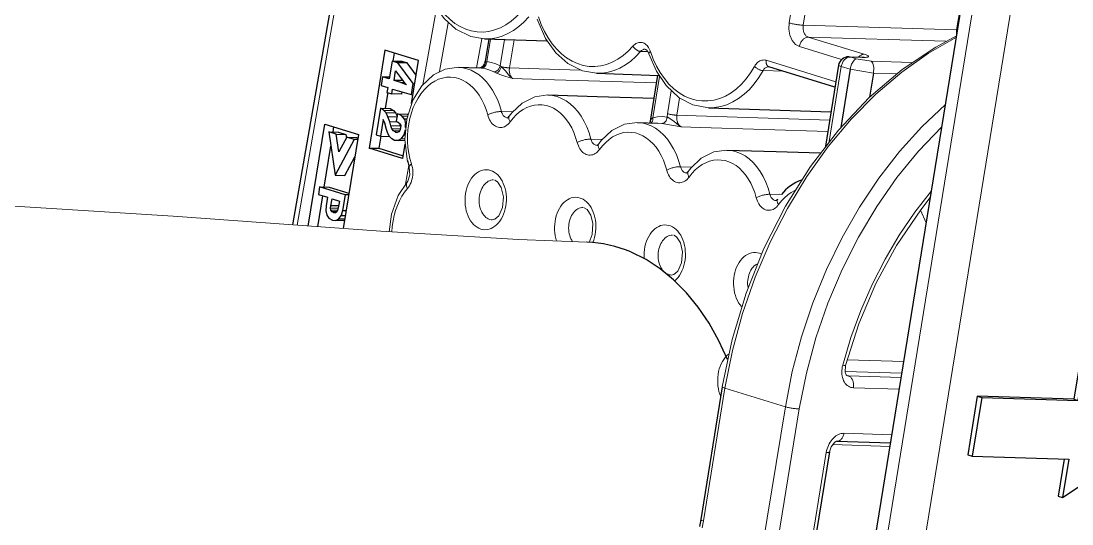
# Model space of a CAD drawing. Header units: millimetres. Extents: x 6 to 3615, y -854 to 0.
# Drawn here: x 82.34 to 88.37, y -123.17 to -120.28 of the extents above; entities that cross this region are included whole.
import ezdxf

# ---------------------------------------------------------------- set-up
doc = ezdxf.new("R2010")
doc.units = ezdxf.units.MM

msp = doc.modelspace()

# ---------------------------------------------------------------- linework, layer by layer
at = {"linetype": 'Continuous', "lineweight": 13}
for points in [[(87.0306, -118.5694), (86.7512, -120.2916)], [(87.9782, -118.6887), (87.9911, -118.6102), (87.1107, -118.5828), (86.8317, -120.3045), (87.7117, -120.3318), (87.7316, -120.2085)], [(87.3135, -119.2475), (87.2623, -119.2316), (87.3229, -118.8573), (87.9906, -119.0631), (86.9943, -125.2075)], [(87.2031, -125.2716), (88.2044, -119.0984)], [(84.1635, -120.1022), (83.9283, -121.4534)], [(85.0037, -120.383), (84.9241, -120.3691), (84.8391, -120.3264), (84.771, -120.2662), (84.7114, -120.1832), (84.6626, -120.0723)], [(84.6711, -120.0594), (84.687, -120.1022), (84.7054, -120.1419), (84.7268, -120.1792), (84.7501, -120.2135), (84.776, -120.2438), (84.8033, -120.2707), (84.8327, -120.2941), (84.8635, -120.3129), (84.8953, -120.3274), (84.9276, -120.3373), (84.9609, -120.3428), (84.9947, -120.3438), (85.0281, -120.3403), (85.0614, -120.3318), (85.0942, -120.3194), (85.126, -120.3025), (85.1563, -120.2811), (85.1857, -120.2558), (85.213, -120.2264)], [(84.7273, -120.2085), (84.6492, -120.646)], [(84.7949, -120.2906), (84.7452, -120.57)], [(85.0037, -120.383), (85.0375, -120.3821), (85.0713, -120.3766), (85.1051, -120.3666), (85.1374, -120.3527), (85.1692, -120.3343), (85.2001, -120.3125), (85.2294, -120.2866), (85.2567, -120.2568)], [(85.6455, -120.5809), (85.566, -120.567), (85.481, -120.5247), (85.4129, -120.4641), (85.3537, -120.3811), (85.3045, -120.2702)], [(85.3134, -120.2573), (85.3288, -120.3), (85.3477, -120.3398), (85.3686, -120.3771), (85.392, -120.4114), (85.4178, -120.4422), (85.4452, -120.4691), (85.4745, -120.4919), (85.5053, -120.5108), (85.5371, -120.5252), (85.5695, -120.5357), (85.6028, -120.5411), (85.6366, -120.5421), (85.6699, -120.5382), (85.7032, -120.5302), (85.736, -120.5173), (85.7678, -120.5004), (85.7982, -120.479), (85.8275, -120.4536), (85.8548, -120.4248)], [(86.8104, -120.4273), (86.7875, -120.4144), (86.7686, -120.392), (86.7557, -120.3622), (86.7497, -120.3274), (86.7512, -120.2916)], [(86.7512, -120.2916), (86.7552, -120.2926), (86.7597, -120.2936), (86.7646, -120.2951), (86.7691, -120.296), (86.7746, -120.297), (86.78, -120.298), (86.7855, -120.299), (86.791, -120.3), (86.7964, -120.301), (86.8019, -120.302), (86.8074, -120.3025), (86.8129, -120.303), (86.8178, -120.3035), (86.8228, -120.304), (86.8273, -120.3045), (86.8317, -120.3045)], [(86.8317, -120.3045), (86.8308, -120.31), (86.8308, -120.3149), (86.8308, -120.3204), (86.8308, -120.3259), (86.8317, -120.3308), (86.8327, -120.3358), (86.8337, -120.3408), (86.8352, -120.3453), (86.8372, -120.3497), (86.8397, -120.3542), (86.8422, -120.3577), (86.8447, -120.3612), (86.8477, -120.3647), (86.8506, -120.3671), (86.8541, -120.3696), (86.8576, -120.3711), (86.8611, -120.3726)], [(87.7117, -120.3318), (87.7112, -120.3368), (87.7107, -120.3423), (87.7107, -120.3473), (87.7112, -120.3522), (87.7117, -120.3577), (87.7127, -120.3622)], [(87.7172, -120.3323), (87.7147, -120.3318), (87.7117, -120.3318)], [(84.9878, -120.3821), (84.958, -120.5496)], [(85.0375, -120.384), (85.0166, -120.5138), (85.0102, -120.5148)], [(85.1016, -120.5431), (85.0937, -120.5377), (85.118, -120.3865)], [(85.1727, -120.3885), (85.1464, -120.5496), (85.2572, -120.5531), (85.5516, -120.562)], [(85.9553, -120.4556), (85.9523, -120.4477), (85.9488, -120.4402), (85.9448, -120.4333), (85.9403, -120.4273), (85.9359, -120.4213), (85.9309, -120.4164), (85.9254, -120.4119), (85.9195, -120.4084), (85.9135, -120.4059), (85.9075, -120.4039), (85.9016, -120.4029), (85.8951, -120.4029), (85.8891, -120.4034), (85.8827, -120.4049), (85.8767, -120.4074), (85.8707, -120.4104), (85.8653, -120.4144), (85.8598, -120.4193), (85.8548, -120.4248)], [(86.3674, -122.3806), (86.4241, -122.1102), (86.5041, -121.8442), (86.6065, -121.5877), (86.7303, -121.3431), (86.8735, -121.1154), (87.0341, -120.9066), (87.2101, -120.7206), (87.4005, -120.558), (87.5919, -120.4303), (87.7122, -120.3656)], [(87.7107, -120.3741), (87.5516, -120.4646), (87.397, -120.574), (87.2489, -120.7007), (87.1077, -120.8434), (86.9749, -121.0015), (86.8526, -121.173), (86.7413, -121.3565), (86.6418, -121.5499), (86.5558, -121.7517), (86.4832, -121.96), (86.4256, -122.1728), (86.3828, -122.3886)], [(86.8611, -120.3726), (86.8571, -120.3726), (86.8531, -120.3731), (86.8491, -120.3746), (86.8452, -120.3761), (86.8417, -120.3781), (86.8377, -120.3806), (86.8342, -120.383), (86.8308, -120.3865), (86.8273, -120.39), (86.8243, -120.394), (86.8213, -120.398), (86.8188, -120.4024), (86.8163, -120.4074), (86.8143, -120.4119), (86.8129, -120.4174), (86.8114, -120.4223), (86.8104, -120.4273)], [(87.1817, -120.4715), (86.8611, -120.3726), (87.6506, -120.397)], [(85.6455, -120.5809), (85.6798, -120.5799), (85.7136, -120.5745), (85.7469, -120.5645), (85.7798, -120.5506), (85.8116, -120.5327), (85.8419, -120.5103), (85.8712, -120.4845), (85.8991, -120.4551)], [(85.8548, -120.4248), (85.8563, -120.4273), (85.8583, -120.4303), (85.8603, -120.4328), (85.8628, -120.4353), (85.8648, -120.4377), (85.8678, -120.4402), (85.8702, -120.4427), (85.8732, -120.4447), (85.8757, -120.4467), (85.8787, -120.4487), (85.8817, -120.4502), (85.8847, -120.4517), (85.8876, -120.4527), (85.8906, -120.4536), (85.8936, -120.4541), (85.8961, -120.4546), (85.8991, -120.4551)], [(85.9249, -120.4422), (85.9214, -120.4422), (85.918, -120.4427), (85.9145, -120.4437), (85.911, -120.4452), (85.908, -120.4472), (85.9045, -120.4492), (85.9016, -120.4522), (85.8991, -120.4551)], [(85.8991, -120.4551), (85.9413, -120.4561)], [(85.9463, -120.4686), (85.9364, -120.4497), (85.9294, -120.4432), (85.9249, -120.4417)], [(85.9553, -120.4556), (85.9533, -120.4571), (85.9513, -120.4586), (85.9498, -120.4601), (85.9483, -120.4616), (85.9473, -120.4631), (85.9468, -120.4646), (85.9463, -120.4661), (85.9463, -120.4671), (85.9463, -120.4686)], [(86.2879, -120.7793), (86.1984, -120.7619), (86.1203, -120.7211), (86.0452, -120.651), (85.9896, -120.568), (85.9463, -120.4686)], [(85.9553, -120.4556), (85.9712, -120.4989), (85.9901, -120.5392), (86.0114, -120.5769), (86.0358, -120.6112), (86.0616, -120.6426), (86.09, -120.6694), (86.1198, -120.6923), (86.1511, -120.7112), (86.1835, -120.7251), (86.2173, -120.7345), (86.2511, -120.7395), (86.2849, -120.7395), (86.3192, -120.735), (86.353, -120.7256), (86.3858, -120.7117), (86.4176, -120.6933), (86.4484, -120.6704), (86.4778, -120.6436), (86.5051, -120.6127), (86.53, -120.5784), (86.5528, -120.5411)], [(87.0515, -120.5019), (86.8104, -120.4273)], [(87.1817, -120.4715), (87.1783, -120.4715), (87.1743, -120.472), (87.1708, -120.473), (87.1668, -120.4745), (87.1634, -120.4765), (87.1599, -120.4785), (87.1564, -120.481), (87.1529, -120.484), (87.1494, -120.4875)], [(87.1768, -120.4894), (87.1832, -120.4894), (87.1892, -120.4894), (87.1942, -120.4889), (87.1987, -120.4884), (87.2021, -120.4879), (87.2046, -120.487), (87.2061, -120.486), (87.2071, -120.485), (87.2071, -120.4835), (87.2061, -120.4825), (87.2041, -120.4805), (87.2011, -120.479), (87.1977, -120.4775), (87.1932, -120.4755), (87.1877, -120.4735), (87.1817, -120.4715)], [(85.0102, -120.5148), (85.0022, -120.5362), (84.9848, -120.5486), (84.9749, -120.5501)], [(84.9863, -120.5511), (84.9888, -120.5511), (84.9913, -120.5506), (84.9937, -120.5501), (84.9962, -120.5486), (84.9987, -120.5476), (85.0012, -120.5456), (85.0037, -120.5441), (85.0057, -120.5416), (85.0077, -120.5392), (85.0097, -120.5367), (85.0112, -120.5337), (85.0126, -120.5307), (85.0136, -120.5277), (85.0146, -120.5242), (85.0156, -120.5208), (85.0161, -120.5173), (85.0166, -120.5138)], [(85.0062, -120.5118), (85.0062, -120.5123), (85.0067, -120.5128), (85.0072, -120.5133), (85.0087, -120.5143), (85.0102, -120.5148)], [(85.0937, -120.5377), (85.0688, -120.5262), (85.043, -120.5183), (85.0166, -120.5138)], [(85.0564, -120.573), (85.0594, -120.5725), (85.0624, -120.5725), (85.0648, -120.5715), (85.0678, -120.5705), (85.0708, -120.569), (85.0738, -120.567), (85.0763, -120.565), (85.0788, -120.563), (85.0812, -120.56), (85.0837, -120.5576), (85.0862, -120.5546), (85.0882, -120.5511), (85.0897, -120.5481), (85.0912, -120.5446), (85.0927, -120.5411), (85.0937, -120.5377)], [(86.6195, -120.5058), (86.613, -120.5049), (86.607, -120.5039), (86.6011, -120.5044), (86.5946, -120.5054), (86.5886, -120.5073), (86.5827, -120.5098), (86.5772, -120.5133), (86.5717, -120.5173), (86.5663, -120.5223), (86.5618, -120.5277), (86.5568, -120.5342), (86.5528, -120.5411)], [(86.5528, -120.5411), (86.5553, -120.5431), (86.5573, -120.5456), (86.5603, -120.5476), (86.5628, -120.5501), (86.5658, -120.5521), (86.5687, -120.5541), (86.5722, -120.5561), (86.5757, -120.5576), (86.5787, -120.5595), (86.5822, -120.561), (86.5857, -120.562), (86.5891, -120.563), (86.5921, -120.564), (86.5951, -120.5645), (86.5981, -120.565), (86.6011, -120.5655)], [(86.6195, -120.5058), (86.619, -120.5098), (86.6185, -120.5133), (86.6185, -120.5168), (86.619, -120.5203), (86.6195, -120.5237), (86.6205, -120.5272), (86.6214, -120.5302), (86.6229, -120.5327), (86.6244, -120.5352), (86.6264, -120.5377), (86.6284, -120.5397), (86.6309, -120.5411), (86.6329, -120.5426), (86.6354, -120.5436)], [(87.0192, -120.6296), (86.6195, -120.5058)], [(87.0346, -120.5337), (87.0351, -120.5347), (87.0356, -120.5357), (87.0366, -120.5362), (87.0386, -120.5372), (87.0406, -120.5382), (87.043, -120.5397), (87.0465, -120.5406), (87.05, -120.5416)], [(87.1007, -120.487), (87.0962, -120.487), (87.0923, -120.4879), (87.0883, -120.4889), (87.0838, -120.4904), (87.0798, -120.4929), (87.0759, -120.4954), (87.0719, -120.4989), (87.0684, -120.5024), (87.0649, -120.5063), (87.0619, -120.5108), (87.0589, -120.5153), (87.0565, -120.5203), (87.0545, -120.5257), (87.0525, -120.5307), (87.051, -120.5362), (87.05, -120.5416)], [(87.1007, -120.487), (87.0967, -120.486), (87.0933, -120.4855)], [(87.4537, -120.5193), (87.2225, -120.5118), (87.136, -120.4979), (87.1007, -120.487), (87.1768, -120.4894)], [(87.1012, -120.5576), (87.1097, -120.5277), (87.1241, -120.5049), (87.134, -120.4984), (87.136, -120.4979)], [(87.1768, -120.4894), (87.1733, -120.4884), (87.1693, -120.4879)], [(87.2349, -120.5794), (87.2364, -120.5481), (87.231, -120.5223), (87.224, -120.5128), (87.2225, -120.5118)], [(84.8531, -120.5461), (84.7775, -120.5571), (84.7109, -120.5899), (84.6438, -120.653), (84.5925, -120.735), (84.5572, -120.8439), (84.5453, -120.9607), (84.5592, -121.0766), (84.5622, -121.089)], [(85.0907, -120.7674), (85.0788, -120.7355), (85.0653, -120.7057), (85.0499, -120.6779), (85.0325, -120.652), (85.0141, -120.6291), (84.9937, -120.6083), (84.9724, -120.5904), (84.95, -120.5754), (84.9266, -120.563), (84.9023, -120.5546), (84.8779, -120.5486), (84.8531, -120.5461)], [(84.9863, -120.5511), (84.9749, -120.5501), (84.9734, -120.5501)], [(85.0564, -120.573), (85.0335, -120.5625), (85.0102, -120.5556), (84.9863, -120.5511)], [(85.0713, -120.5799), (85.0564, -120.573)], [(85.1016, -120.5431), (85.0892, -120.5665), (85.0812, -120.575), (85.0748, -120.5789), (85.0713, -120.5799)], [(85.1016, -120.5431), (85.1046, -120.5436), (85.1076, -120.5446), (85.1111, -120.5451), (85.1146, -120.5456), (85.118, -120.5466), (85.1215, -120.5471), (85.125, -120.5476), (85.1285, -120.5481), (85.1315, -120.5486), (85.1349, -120.5486), (85.1379, -120.5491), (85.1409, -120.5496), (85.1439, -120.5496), (85.1464, -120.5496)], [(85.1638, -120.6103), (85.1429, -120.5914), (85.124, -120.5665), (85.1016, -120.5431)], [(85.1464, -120.5496), (85.1459, -120.5551), (85.1454, -120.5605), (85.1454, -120.566), (85.1459, -120.5715), (85.1469, -120.5764), (85.1479, -120.5819), (85.1494, -120.5869), (85.1509, -120.5914), (85.1528, -120.5958), (85.1553, -120.6003), (85.1578, -120.6038), (85.1608, -120.6073), (85.1638, -120.6107)], [(85.9687, -120.8355), (86.0075, -120.5988)], [(86.2879, -120.7793), (86.3232, -120.7778), (86.3585, -120.7718), (86.3938, -120.7609), (86.4281, -120.7455), (86.4609, -120.7256), (86.4927, -120.7012), (86.523, -120.6729), (86.5513, -120.6406), (86.5772, -120.6043), (86.6011, -120.5655)], [(86.6334, -120.5431), (86.6299, -120.5431), (86.6264, -120.5441), (86.6224, -120.5451), (86.619, -120.5466), (86.6155, -120.5486), (86.6125, -120.5511), (86.609, -120.5541), (86.6065, -120.5576), (86.6036, -120.561), (86.6011, -120.5655)], [(86.6011, -120.5655), (86.7179, -120.569)], [(87.3677, -120.5839), (87.2349, -120.5794), (87.1012, -120.5576), (87.05, -120.5416), (86.9799, -120.9727)], [(85.0216, -120.8201), (85.0126, -120.7892), (85.0012, -120.7599), (84.9883, -120.7326), (84.9734, -120.7072), (84.957, -120.6843), (84.9386, -120.6634), (84.9192, -120.646), (84.8988, -120.6311), (84.8769, -120.6192), (84.855, -120.6103), (84.8322, -120.6048), (84.8088, -120.6023), (84.7854, -120.6033), (84.7626, -120.6078), (84.7397, -120.6152), (84.7173, -120.6262), (84.696, -120.6396), (84.6756, -120.6565), (84.6567, -120.6759), (84.6388, -120.6982), (84.6224, -120.7226), (84.6075, -120.7495), (84.5945, -120.7778), (84.5836, -120.8081), (84.5751, -120.8394), (84.5682, -120.8718), (84.5637, -120.9051), (84.5617, -120.9389), (84.5617, -120.9727), (84.5642, -121.006), (84.5687, -121.0388), (84.5751, -121.0706), (84.5841, -121.1014)], [(85.1638, -120.6103), (85.2746, -120.6137), (85.9901, -120.6361)], [(85.3666, -120.7047), (85.292, -120.7152), (85.22, -120.7514), (85.1598, -120.8081), (85.1449, -120.8275)], [(85.6137, -120.9583), (85.6033, -120.923), (85.5903, -120.8887), (85.5749, -120.8568), (85.5575, -120.8275), (85.5386, -120.8007), (85.5173, -120.7768), (85.4949, -120.7559), (85.471, -120.7385), (85.4457, -120.7246), (85.4198, -120.7142), (85.3935, -120.7077), (85.3666, -120.7047)], [(86.0746, -120.6823), (86.0532, -120.8126)], [(85.1648, -120.8022), (85.1001, -120.8002), (85.0907, -120.7674)], [(85.5352, -120.9781), (85.5262, -120.9488), (85.5158, -120.921), (85.5033, -120.8946), (85.4894, -120.8698), (85.474, -120.8474), (85.4571, -120.827), (85.4387, -120.8091), (85.4193, -120.7942), (85.3989, -120.7818), (85.3776, -120.7718), (85.3562, -120.7654), (85.3338, -120.7614), (85.3119, -120.7609), (85.2896, -120.7634), (85.2677, -120.7688), (85.2458, -120.7768), (85.2249, -120.7882), (85.2045, -120.8022), (85.1852, -120.8186), (85.1668, -120.8379), (85.1499, -120.8593)], [(86.1228, -120.7226), (86.1069, -120.8215), (86.2178, -120.825), (86.9839, -120.8489)], [(87.6481, -120.7599), (87.5129, -120.8877), (87.3851, -121.0294), (87.2658, -121.1835), (87.1549, -121.349), (87.0545, -121.524), (86.965, -121.708), (86.8874, -121.8984), (86.8218, -122.0943), (86.7691, -122.2936), (86.7293, -122.4955)], [(85.1001, -120.8002), (85.0962, -120.8002), (85.0922, -120.8002), (85.0877, -120.8007), (85.0827, -120.8012), (85.0778, -120.8017), (85.0728, -120.8027), (85.0678, -120.8036), (85.0629, -120.8046), (85.0574, -120.8061), (85.0524, -120.8076), (85.0474, -120.8091), (85.0425, -120.8106), (85.038, -120.8121), (85.0335, -120.8141), (85.029, -120.8161), (85.0251, -120.8181), (85.0216, -120.8201)], [(85.0216, -120.8201), (85.0246, -120.8295), (85.0281, -120.8389), (85.032, -120.8479), (85.037, -120.8558), (85.042, -120.8633), (85.0479, -120.8703), (85.0539, -120.8762), (85.0604, -120.8812), (85.0668, -120.8852), (85.0743, -120.8887), (85.0812, -120.8906), (85.0887, -120.8921), (85.0962, -120.8921), (85.1036, -120.8916), (85.1106, -120.8897), (85.118, -120.8872), (85.125, -120.8832), (85.132, -120.8787), (85.1384, -120.8732), (85.1444, -120.8668), (85.1499, -120.8593)], [(85.1001, -120.8002), (85.1016, -120.8051), (85.1036, -120.8101), (85.1061, -120.8146), (85.1081, -120.8186), (85.1111, -120.8225), (85.1141, -120.826), (85.1175, -120.829), (85.1205, -120.8315), (85.1245, -120.8335), (85.128, -120.835), (85.132, -120.836), (85.1354, -120.8365)], [(85.1449, -120.8275), (85.1434, -120.8295), (85.1424, -120.832), (85.1419, -120.835), (85.1419, -120.8379), (85.1424, -120.8414), (85.1429, -120.8449), (85.1444, -120.8484), (85.1459, -120.8519), (85.1479, -120.8558), (85.1499, -120.8593)], [(85.9607, -120.8658), (85.9622, -120.8638), (85.9637, -120.8613), (85.9652, -120.8583), (85.9667, -120.8558), (85.9677, -120.8529), (85.9682, -120.8494), (85.9687, -120.8459), (85.9692, -120.8429), (85.9692, -120.8394), (85.9687, -120.8355)], [(86.0517, -120.832), (86.0239, -120.8295), (85.9965, -120.8305), (85.9687, -120.8355)], [(86.0204, -120.8688), (86.0234, -120.8688), (86.0259, -120.8683), (86.0288, -120.8678), (86.0313, -120.8663), (86.0338, -120.8648), (86.0363, -120.8628), (86.0388, -120.8608), (86.0413, -120.8583), (86.0433, -120.8558), (86.0452, -120.8529), (86.0467, -120.8494), (86.0482, -120.8464), (86.0497, -120.8429), (86.0502, -120.8389), (86.0512, -120.8355), (86.0517, -120.8315)], [(86.0532, -120.8126), (86.0527, -120.8191), (86.0517, -120.8255), (86.0517, -120.8315)], [(86.1322, -120.8882), (86.1173, -120.8807), (86.0895, -120.8563), (86.0517, -120.8315)], [(86.0532, -120.8126), (86.0562, -120.8136), (86.0592, -120.8141), (86.0621, -120.8151), (86.0651, -120.8156), (86.0686, -120.8166), (86.0721, -120.8171), (86.0761, -120.8181), (86.0795, -120.8186), (86.0835, -120.8191), (86.087, -120.8196), (86.0905, -120.8201), (86.094, -120.8205), (86.0974, -120.821), (86.1009, -120.821), (86.1039, -120.8215), (86.1069, -120.8215)], [(86.1069, -120.8215), (86.1059, -120.827), (86.1059, -120.8325), (86.1059, -120.8384), (86.1064, -120.8439), (86.1069, -120.8494), (86.1084, -120.8544), (86.1099, -120.8598), (86.1114, -120.8643), (86.1138, -120.8693), (86.1163, -120.8732), (86.1188, -120.8772), (86.1218, -120.8807), (86.1253, -120.8837), (86.1288, -120.8862), (86.1322, -120.8882)], [(85.8802, -120.8633), (85.8056, -120.8737), (85.7335, -120.9095), (85.6734, -120.9662), (85.6585, -120.9856)], [(86.1273, -121.1169), (86.1168, -121.0811), (86.1039, -121.0473), (86.0885, -121.0154), (86.0711, -120.9856), (86.0522, -120.9588), (86.0308, -120.9349), (86.0085, -120.914), (85.9846, -120.8966), (85.9592, -120.8827), (85.9334, -120.8728), (85.907, -120.8658), (85.8802, -120.8633)], [(86.9729, -120.914), (86.2431, -120.8916), (86.1322, -120.8882), (86.0204, -120.8688), (85.9975, -120.8668)], [(87.6272, -120.8882), (87.494, -121.0274), (87.3692, -121.18), (87.2533, -121.3455), (87.1484, -121.5215), (87.0545, -121.707), (86.9734, -121.9004), (86.9048, -122.0997), (86.8501, -122.3031), (86.8094, -122.5084)], [(85.6137, -120.9583), (85.6097, -120.9583), (85.6058, -120.9588), (85.6013, -120.9588), (85.5963, -120.9593), (85.5913, -120.9603), (85.5864, -120.9607), (85.5814, -120.9617), (85.5759, -120.9632), (85.571, -120.9642), (85.566, -120.9657), (85.561, -120.9672), (85.556, -120.9692), (85.5516, -120.9707), (85.5471, -120.9727), (85.5426, -120.9747), (85.5386, -120.9762), (85.5352, -120.9781)], [(85.6137, -120.9583), (85.6152, -120.9637), (85.6172, -120.9682), (85.6192, -120.9732), (85.6217, -120.9772), (85.6246, -120.9811), (85.6276, -120.9846), (85.6306, -120.9876), (85.6341, -120.9901), (85.6381, -120.9921), (85.6415, -120.9936), (85.6455, -120.9941), (85.649, -120.9946)], [(85.6783, -120.9603), (85.6137, -120.9583)], [(86.0487, -121.1367), (86.0398, -121.1074), (86.0293, -121.0791), (86.0169, -121.0527), (86.003, -121.0284), (85.9876, -121.0055), (85.9707, -120.9856), (85.9523, -120.9677), (85.9329, -120.9523), (85.9125, -120.9399), (85.8911, -120.9304), (85.8697, -120.9235), (85.8474, -120.92), (85.8255, -120.9195), (85.8031, -120.9215), (85.7812, -120.9269), (85.7594, -120.9354), (85.7385, -120.9463), (85.7181, -120.9607), (85.6987, -120.9772), (85.6803, -120.9965), (85.6634, -121.0179)], [(85.5352, -120.9781), (85.5381, -120.9881), (85.5416, -120.9975), (85.5456, -121.0065), (85.5506, -121.0144), (85.5555, -121.0219), (85.561, -121.0289), (85.5675, -121.0348), (85.5739, -121.0398), (85.5804, -121.0438), (85.5874, -121.0473), (85.5948, -121.0492), (85.6023, -121.0507), (85.6097, -121.0507), (85.6172, -121.0497), (85.6241, -121.0482), (85.6316, -121.0453), (85.6386, -121.0418), (85.6455, -121.0368), (85.652, -121.0313), (85.658, -121.0249), (85.6634, -121.0179)], [(85.6585, -120.9856), (85.657, -120.9881), (85.656, -120.9906), (85.6555, -120.9936), (85.6555, -120.9965), (85.656, -120.9995), (85.6565, -121.003), (85.6575, -121.007), (85.6594, -121.0105), (85.6614, -121.0139), (85.6634, -121.0179)], [(86.3933, -121.0214), (86.3192, -121.0318), (86.2471, -121.0681), (86.1869, -121.1248), (86.172, -121.1442)], [(86.6408, -121.2754), (86.6304, -121.2397), (86.6175, -121.2058), (86.6021, -121.1735), (86.5847, -121.1442), (86.5653, -121.1174), (86.5444, -121.0935), (86.522, -121.0726), (86.4982, -121.0552), (86.4728, -121.0413), (86.4469, -121.0308), (86.4206, -121.0244), (86.3933, -121.0214)], [(86.5623, -121.2953), (86.5533, -121.266), (86.5429, -121.2377), (86.5305, -121.2113), (86.5165, -121.1865), (86.5011, -121.1641), (86.4837, -121.1437), (86.4658, -121.1263), (86.4464, -121.1109), (86.4261, -121.0985), (86.4047, -121.089), (86.3833, -121.0821), (86.3609, -121.0786), (86.3391, -121.0776), (86.3167, -121.0801), (86.2948, -121.0855), (86.2729, -121.094), (86.2521, -121.1049), (86.2317, -121.1188), (86.2123, -121.1357), (86.1939, -121.1546), (86.177, -121.1765)], [(84.5682, -121.1104), (84.5493, -121.2183)], [(84.5712, -121.1208), (84.5756, -121.1636), (84.5637, -121.2004), (84.5597, -121.2058)], [(84.5617, -121.2421), (84.5672, -121.2347), (84.5727, -121.2262), (84.5771, -121.2173), (84.5816, -121.2078), (84.5851, -121.1979), (84.5876, -121.1875), (84.5896, -121.177), (84.5911, -121.1661), (84.592, -121.1551), (84.5915, -121.1442), (84.5911, -121.1328), (84.5896, -121.1223), (84.5871, -121.1119), (84.5841, -121.1014)], [(84.5841, -121.1014), (84.5811, -121.1039), (84.5786, -121.1064), (84.5761, -121.1084), (84.5741, -121.1109), (84.5727, -121.1129), (84.5717, -121.1154), (84.5712, -121.1174), (84.5712, -121.1193), (84.5712, -121.1208)], [(84.9828, -121.4753), (84.9942, -121.4778), (85.0057, -121.4788), (85.0176, -121.4783), (85.029, -121.4758), (85.0405, -121.4718), (85.0514, -121.4664), (85.0624, -121.4594), (85.0723, -121.4509), (85.0822, -121.441), (85.0912, -121.4301), (85.0991, -121.4176), (85.1061, -121.4042), (85.1126, -121.3898), (85.118, -121.3744), (85.1225, -121.3585), (85.1255, -121.3421), (85.1275, -121.3257), (85.1285, -121.3088), (85.1285, -121.2919), (85.1275, -121.275), (85.125, -121.2585), (85.1215, -121.2426), (85.1165, -121.2272), (85.1111, -121.2128), (85.1046, -121.1989), (85.0972, -121.1865), (85.0887, -121.175), (85.0798, -121.1646), (85.0698, -121.1556), (85.0594, -121.1482), (85.0484, -121.1427), (85.0375, -121.1382), (85.0261, -121.1357), (85.0141, -121.1343), (85.0027, -121.1353), (84.9913, -121.1372), (84.9798, -121.1412), (84.9684, -121.1467), (84.958, -121.1536), (84.9475, -121.1621), (84.9381, -121.172), (84.9291, -121.1835), (84.9212, -121.1959), (84.9137, -121.2093), (84.9072, -121.2237), (84.9023, -121.2387), (84.8978, -121.2546), (84.8943, -121.271), (84.8923, -121.2879), (84.8913, -121.3048), (84.8913, -121.3217), (84.8928, -121.3381), (84.8953, -121.3545), (84.8988, -121.3704), (84.9033, -121.3858), (84.9092, -121.4007), (84.9157, -121.4142), (84.9232, -121.4271), (84.9316, -121.4385), (84.9406, -121.4485), (84.9505, -121.4574), (84.9609, -121.4649), (84.9714, -121.4708), (84.9828, -121.4753)], [(86.1273, -121.1169), (86.1233, -121.1169), (86.1193, -121.1169), (86.1143, -121.1174), (86.1099, -121.1179), (86.1049, -121.1183), (86.0999, -121.1193), (86.095, -121.1203), (86.0895, -121.1213), (86.0845, -121.1228), (86.0795, -121.1243), (86.0746, -121.1258), (86.0696, -121.1273), (86.0651, -121.1293), (86.0607, -121.1313), (86.0562, -121.1328), (86.0522, -121.1348), (86.0487, -121.1367)], [(86.0487, -121.1367), (86.0517, -121.1467), (86.0552, -121.1561), (86.0592, -121.1646), (86.0641, -121.173), (86.0691, -121.1805), (86.0746, -121.187), (86.081, -121.1929), (86.0875, -121.1984), (86.094, -121.2024), (86.1009, -121.2054), (86.1084, -121.2078), (86.1158, -121.2088), (86.1233, -121.2093), (86.1308, -121.2083), (86.1377, -121.2068), (86.1452, -121.2039), (86.1521, -121.2004), (86.1591, -121.1954), (86.1656, -121.1899), (86.1715, -121.1835), (86.177, -121.1765)], [(86.1273, -121.1169), (86.1288, -121.1218), (86.1308, -121.1268), (86.1327, -121.1313), (86.1352, -121.1357), (86.1382, -121.1392), (86.1412, -121.1427), (86.1442, -121.1457), (86.1477, -121.1482), (86.1516, -121.1502), (86.1551, -121.1517), (86.1591, -121.1527), (86.1626, -121.1531)], [(86.1919, -121.1188), (86.1273, -121.1169)], [(86.172, -121.1442), (86.1705, -121.1467), (86.1695, -121.1492), (86.169, -121.1517), (86.169, -121.1551), (86.1695, -121.1581), (86.17, -121.1616), (86.171, -121.1651), (86.173, -121.1691), (86.1745, -121.1725), (86.177, -121.1765)], [(85.0554, -121.1934), (85.0474, -121.1934), (85.0395, -121.1949), (85.032, -121.1974), (85.0246, -121.2009), (85.0176, -121.2054), (85.0107, -121.2113), (85.0042, -121.2178), (84.9982, -121.2252), (84.9928, -121.2332), (84.9878, -121.2421), (84.9838, -121.2516), (84.9798, -121.2615), (84.9768, -121.2725), (84.9749, -121.2829), (84.9734, -121.2943), (84.9724, -121.3053), (84.9724, -121.3167), (84.9734, -121.3281), (84.9749, -121.3391), (84.9773, -121.3495), (84.9803, -121.36), (84.9838, -121.3694), (84.9883, -121.3789), (84.9933, -121.3873), (84.9987, -121.3953), (85.0047, -121.4017), (85.0112, -121.4082), (85.0181, -121.4132), (85.0251, -121.4171), (85.0325, -121.4201), (85.0405, -121.4221), (85.0479, -121.4226)], [(85.0619, -121.1944), (85.0778, -121.2039), (85.0996, -121.2362), (85.1126, -121.2894), (85.1071, -121.3515), (85.0847, -121.3992), (85.0624, -121.4191), (85.0479, -121.4226)], [(84.5597, -121.2058), (84.508, -121.2834), (84.4692, -121.3903), (84.4553, -121.4907)], [(84.5617, -121.2421), (84.5448, -121.2635), (84.5294, -121.2869), (84.5155, -121.3122), (84.5036, -121.3396), (84.4931, -121.3679), (84.4847, -121.3978), (84.4782, -121.4286), (84.4737, -121.4599), (84.4707, -121.4917)], [(84.5597, -121.2058), (84.5577, -121.2083), (84.5562, -121.2113), (84.5553, -121.2143), (84.5548, -121.2178), (84.5548, -121.2213), (84.5553, -121.2252), (84.5562, -121.2292), (84.5577, -121.2337), (84.5592, -121.2377), (84.5617, -121.2421)], [(86.7835, -121.2536), (86.7631, -121.265), (86.7433, -121.2789), (86.7249, -121.2953), (86.707, -121.3137), (86.6906, -121.3346)], [(87.5675, -121.2556), (87.4716, -121.3784), (87.3826, -121.5096), (87.3011, -121.6478), (87.227, -121.793), (87.1619, -121.9436), (87.1052, -122.0982), (87.0585, -122.2563)], [(76.3178, -122.144), (76.6723, -121.9814), (77.0312, -121.8407), (77.3867, -121.7224), (77.8013, -121.6076), (78.2408, -121.5106), (78.6744, -121.4355), (79.1049, -121.3794), (79.6985, -121.3272), (80.2538, -121.3013), (80.8002, -121.2943), (81.4038, -121.3033), (82.2131, -121.3371), (83.2169, -121.4012), (84.4091, -121.4877), (85.1981, -121.535), (85.5913, -121.5509)], [(85.6241, -121.5529), (85.6296, -121.5384), (85.6346, -121.523), (85.6381, -121.5071), (85.6406, -121.4907), (85.642, -121.4743), (85.6425, -121.4574), (85.6415, -121.441), (85.6396, -121.4246), (85.6366, -121.4087), (85.6326, -121.3933), (85.6276, -121.3784), (85.6217, -121.3644), (85.6147, -121.3515), (85.6067, -121.3396), (85.5983, -121.3286), (85.5888, -121.3192), (85.5789, -121.3112), (85.5685, -121.3043), (85.558, -121.2993), (85.5466, -121.2953), (85.5352, -121.2933), (85.5237, -121.2929), (85.5123, -121.2938), (85.5009, -121.2968), (85.4899, -121.3013), (85.479, -121.3073), (85.4685, -121.3142), (85.4586, -121.3232), (85.4496, -121.3331), (85.4407, -121.3446), (85.4327, -121.357), (85.4258, -121.3704), (85.4198, -121.3848), (85.4148, -121.3997), (85.4109, -121.4156), (85.4079, -121.4316), (85.4059, -121.448), (85.4049, -121.4649), (85.4049, -121.4813), (85.4064, -121.4977), (85.4089, -121.5141), (85.4124, -121.5295), (85.4168, -121.5449)], [(86.6408, -121.2754), (86.6369, -121.2754), (86.6329, -121.2754), (86.6279, -121.2759), (86.6234, -121.2764), (86.6185, -121.2769), (86.6135, -121.2779), (86.6085, -121.2789), (86.6031, -121.2799), (86.5981, -121.2814), (86.5931, -121.2829), (86.5881, -121.2844), (86.5832, -121.2859), (86.5782, -121.2879), (86.5737, -121.2894), (86.5697, -121.2914), (86.5658, -121.2933), (86.5623, -121.2953)], [(86.5623, -121.2953), (86.5653, -121.3048), (86.5687, -121.3142), (86.5727, -121.3232), (86.5772, -121.3311), (86.5827, -121.3391), (86.5881, -121.3455), (86.5946, -121.3515), (86.6011, -121.3565), (86.6075, -121.361), (86.6145, -121.3639), (86.6219, -121.3659), (86.6294, -121.3674), (86.6369, -121.3674), (86.6438, -121.3669), (86.6513, -121.3649), (86.6587, -121.3625), (86.6657, -121.3585), (86.6722, -121.354), (86.6786, -121.3485), (86.6851, -121.3421), (86.6906, -121.3346)], [(86.6408, -121.2754), (86.6423, -121.2804), (86.6443, -121.2854), (86.6463, -121.2899), (86.6488, -121.2938), (86.6518, -121.2978), (86.6548, -121.3013), (86.6577, -121.3043), (86.6612, -121.3068), (86.6647, -121.3088), (86.6687, -121.3103), (86.6727, -121.3112), (86.6761, -121.3117)], [(86.7055, -121.2774), (86.6408, -121.2754)], [(86.6856, -121.3028), (86.6841, -121.3048), (86.6831, -121.3073), (86.6826, -121.3103), (86.6826, -121.3132), (86.6831, -121.3167), (86.6836, -121.3202), (86.6846, -121.3237), (86.6861, -121.3272), (86.6881, -121.3311), (86.6906, -121.3346)], [(87.0754, -122.2593), (87.1514, -122.0187), (87.2489, -121.787), (87.3667, -121.5693), (87.5069, -121.3639), (87.5611, -121.2948)], [(87.5606, -121.2983), (87.5601, -121.2968)], [(85.569, -121.3515), (85.561, -121.352), (85.5536, -121.3535), (85.5461, -121.3555), (85.5391, -121.359), (85.5322, -121.3634), (85.5252, -121.3684), (85.5192, -121.3749), (85.5133, -121.3818), (85.5078, -121.3898), (85.5028, -121.3982), (85.4984, -121.4072), (85.4949, -121.4166), (85.4914, -121.4271), (85.4889, -121.4375), (85.4874, -121.448), (85.4864, -121.4589), (85.4859, -121.4698), (85.4864, -121.4808), (85.4874, -121.4917), (85.4894, -121.5022), (85.4919, -121.5121), (85.4949, -121.522), (85.4989, -121.5315), (85.5033, -121.5399), (85.5083, -121.5484)], [(85.5754, -121.3525), (85.5918, -121.3629), (85.6137, -121.3963), (85.6256, -121.443), (85.6212, -121.5071), (85.6028, -121.5514)], [(87.5377, -121.44), (87.5049, -121.3664)], [(86.0945, -121.7726), (86.1039, -121.7632), (86.1134, -121.7527), (86.1218, -121.7413), (86.1298, -121.7284), (86.1362, -121.7144), (86.1422, -121.6995), (86.1472, -121.6841), (86.1511, -121.6682), (86.1536, -121.6518), (86.1556, -121.6349), (86.1556, -121.618), (86.1551, -121.6016), (86.1536, -121.5847), (86.1506, -121.5688), (86.1467, -121.5529), (86.1417, -121.5379), (86.1357, -121.524), (86.1288, -121.5106), (86.1208, -121.4982), (86.1119, -121.4872), (86.1029, -121.4778), (86.093, -121.4693), (86.082, -121.4629), (86.0711, -121.4574), (86.0602, -121.4539), (86.0487, -121.4519), (86.0368, -121.4514), (86.0254, -121.4524), (86.0139, -121.4554), (86.0025, -121.4599), (85.9915, -121.4659), (85.9811, -121.4738), (85.9712, -121.4828), (85.9617, -121.4927), (85.9533, -121.5046), (85.9453, -121.5171), (85.9384, -121.531), (85.9324, -121.5454), (85.9274, -121.5608), (85.9234, -121.5767), (85.921, -121.5931), (85.919, -121.61), (85.9185, -121.6269), (85.919, -121.6438)], [(86.082, -121.5101), (86.0746, -121.5106), (86.0666, -121.5116), (86.0592, -121.5141), (86.0517, -121.5176), (86.0447, -121.5225), (86.0378, -121.528), (86.0313, -121.5345), (86.0254, -121.5419), (86.0199, -121.5499), (86.0149, -121.5588), (86.0109, -121.5683), (86.007, -121.5782), (86.004, -121.5887), (86.002, -121.5996), (86.0005, -121.6105), (85.9995, -121.622), (85.9995, -121.6329), (86.0005, -121.6443), (86.002, -121.6553), (86.004, -121.6657), (86.007, -121.6762), (86.0109, -121.6861), (86.0149, -121.6951), (86.0199, -121.7035), (86.0254, -121.7115), (86.0313, -121.7184)], [(86.089, -121.5111), (86.1049, -121.5205), (86.1268, -121.5534), (86.1397, -121.6066), (86.1337, -121.6682), (86.1119, -121.7164), (86.0895, -121.7358), (86.0751, -121.7398)], [(86.5926, -121.6195), (86.5812, -121.6145), (86.5702, -121.6115), (86.5583, -121.61), (86.5469, -121.61), (86.5349, -121.612), (86.5235, -121.615), (86.5126, -121.6205), (86.5016, -121.6269), (86.4912, -121.6349), (86.4817, -121.6443), (86.4723, -121.6553), (86.4638, -121.6672), (86.4564, -121.6801), (86.4499, -121.6946), (86.444, -121.7095), (86.4395, -121.7249), (86.436, -121.7413), (86.4335, -121.7577), (86.432, -121.7746), (86.432, -121.7915), (86.433, -121.8084), (86.435, -121.8248), (86.438, -121.8412), (86.4425, -121.8566), (86.4479, -121.8715), (86.4539, -121.8855), (86.4614, -121.8984), (86.4693, -121.9103), (86.4783, -121.9208)], [(86.5692, -121.6742), (86.5623, -121.6781), (86.5553, -121.6831), (86.5489, -121.6886), (86.5429, -121.6951), (86.5374, -121.7025), (86.532, -121.7105), (86.5275, -121.7194), (86.5235, -121.7289), (86.52, -121.7383), (86.5175, -121.7487), (86.5151, -121.7592), (86.5141, -121.7696), (86.5131, -121.7806), (86.5131, -121.7915), (86.5141, -121.8019), (86.5151, -121.8129)], [(86.0477, -121.7313), (86.0542, -121.7348), (86.0612, -121.7373), (86.0681, -121.7388), (86.0751, -121.7393)], [(86.4037, -122.1932), (86.3942, -122.2022), (86.3848, -122.2121), (86.3763, -122.2235), (86.3684, -122.236), (86.3619, -122.2494), (86.356, -122.2638), (86.3505, -122.2787), (86.3465, -122.2941), (86.3435, -122.31), (86.3415, -122.3264), (86.3411, -122.3433), (86.3411, -122.3598), (86.3425, -122.3762), (86.345, -122.3921), (86.3485, -122.408), (86.353, -122.4229), (86.3585, -122.4373)], [(87.4085, -122.2365), (87.0843, -122.226)], [(87.0585, -122.2563), (87.056, -122.2673), (87.0545, -122.2777), (87.0535, -122.2882), (87.0535, -122.2986), (87.054, -122.309), (87.0555, -122.319), (87.0575, -122.3284), (87.0604, -122.3374), (87.0639, -122.3463), (87.0679, -122.3538), (87.0729, -122.3612), (87.0783, -122.3672), (87.0843, -122.3732), (87.0908, -122.3777), (87.0977, -122.3811), (87.1047, -122.3841), (87.1126, -122.3856), (87.1201, -122.3866)], [(87.0585, -122.2563), (87.0619, -122.2573), (87.0649, -122.2578), (87.0674, -122.2583), (87.0699, -122.2588), (87.0719, -122.2593), (87.0734, -122.2593), (87.0744, -122.2593), (87.0754, -122.2593)], [(87.0754, -122.2593), (87.0734, -122.2971), (87.0783, -122.312), (87.0828, -122.317)], [(87.398, -122.3031), (87.0729, -122.2931)], [(87.0808, -122.3155), (87.0908, -122.3185), (87.3935, -122.3279)], [(87.0828, -122.317), (87.0868, -122.318), (87.0908, -122.3185)], [(87.1201, -122.3866), (87.1211, -122.3811), (87.1211, -122.3762), (87.1211, -122.3707), (87.1211, -122.3652), (87.1201, -122.3603), (87.1191, -122.3553), (87.1181, -122.3503), (87.1161, -122.3458), (87.1141, -122.3414), (87.1121, -122.3369), (87.1097, -122.3334), (87.1072, -122.3299), (87.1042, -122.3264), (87.1012, -122.324), (87.0977, -122.3215), (87.0942, -122.32), (87.0908, -122.3185)], [(86.5991, -123.2984), (86.7293, -122.4955), (86.3828, -122.3886), (86.259, -123.1507), (86.2526, -123.1915)], [(86.3674, -122.3806), (86.3679, -122.3811), (86.3684, -122.3821), (86.3694, -122.3831), (86.3739, -122.3851), (86.3828, -122.3886)], [(87.3831, -122.3946), (87.1201, -122.3866)], [(86.8094, -122.5084), (86.6791, -123.3113), (86.8576, -123.4127), (86.964, -122.758)], [(86.7293, -122.4955), (86.7333, -122.4965), (86.7378, -122.498), (86.7423, -122.499), (86.7472, -122.5), (86.7522, -122.5009), (86.7577, -122.5024), (86.7631, -122.5034), (86.7686, -122.5044), (86.7746, -122.5049), (86.78, -122.5059), (86.7855, -122.5064), (86.7905, -122.5074), (86.796, -122.5079), (86.8004, -122.5079), (86.8054, -122.5084), (86.8094, -122.5084)], [(87.0654, -122.6481), (87.0575, -122.6486), (87.05, -122.6496), (87.042, -122.6516), (87.0341, -122.6551), (87.0266, -122.659), (87.0192, -122.6635), (87.0117, -122.6695), (87.0048, -122.6759), (86.9983, -122.6829), (86.9918, -122.6909), (86.9864, -122.6993), (86.9809, -122.7083), (86.9764, -122.7177), (86.9724, -122.7272), (86.969, -122.7371), (86.966, -122.7475), (86.964, -122.758)], [(87.0251, -122.6938), (87.0286, -122.6933), (87.0326, -122.6929), (87.0361, -122.6919), (87.0396, -122.6904), (87.043, -122.6884), (87.046, -122.6859), (87.0495, -122.6829), (87.052, -122.6794), (87.055, -122.6759), (87.0575, -122.672), (87.0594, -122.6675), (87.0614, -122.663), (87.0629, -122.658), (87.0644, -122.6531), (87.0654, -122.6481)], [(87.0654, -122.6481), (87.3403, -122.6566)], [(87.0251, -122.6938), (87.0227, -122.6938), (87.0132, -122.6988), (86.9918, -122.7257), (86.9824, -122.755)], [(86.964, -122.758), (86.9675, -122.758), (86.971, -122.758), (86.9739, -122.758), (86.9759, -122.7575), (86.9784, -122.7575), (86.9799, -122.757), (86.9809, -122.7565), (86.9819, -122.756), (86.9824, -122.755)], [(86.9998, -122.7127), (87.3299, -122.7232)], [(86.259, -123.1507), (86.2511, -123.1487), (86.2476, -123.1492), (86.2441, -123.1507), (86.2421, -123.1542)]]:
    msp.add_lwpolyline(points, dxfattribs=at)
at = {"linetype": 'Continuous', "lineweight": 30}
for points in [[(86.9302, -125.1876), (87.8932, -119.2495)], [(84.1401, -120.0798), (83.901, -121.4514)], [(85.0271, -120.384), (85.0062, -120.5118), (85.0032, -120.5237)], [(85.0037, -120.383), (85.3612, -120.394)], [(84.5846, -120.7539), (84.6244, -120.5078), (84.432, -120.4482), (84.341, -121.01), (84.3962, -121.0115)], [(84.4852, -120.4646), (84.4777, -120.5103)], [(84.4727, -120.5103), (84.4558, -120.6122), (84.4175, -120.6008), (84.4578, -120.6018)], [(84.5036, -120.5198), (84.4727, -120.5103), (84.5279, -120.5118), (84.5592, -120.5213)], [(84.6109, -120.5914), (84.5592, -120.5213), (84.5036, -120.5198), (84.5925, -120.6401), (84.603, -120.6406)], [(87.0346, -120.5337), (86.9595, -120.9985)], [(87.0933, -120.4855), (87.1693, -120.4879), (87.1808, -120.4879)], [(84.4175, -120.6008), (84.4096, -120.65), (84.4479, -120.662), (84.4434, -120.6903), (84.4717, -120.6987)], [(84.5349, -120.6227), (84.4842, -120.6212), (84.4931, -120.5665), (84.5388, -120.6281), (84.5553, -120.6475), (84.5229, -120.6331), (84.5438, -120.6336)], [(84.8531, -120.5461), (84.9734, -120.5501)], [(85.6455, -120.5809), (86.003, -120.5924)], [(85.9548, -120.8554), (85.9975, -120.5919)], [(87.0142, -120.6605), (86.6354, -120.5436), (86.6334, -120.5431)], [(87.1012, -120.5576), (87.047, -120.8916)], [(87.2349, -120.5794), (87.2121, -120.7186)], [(84.5229, -120.6331), (84.4842, -120.6212)], [(84.5925, -120.6401), (84.5821, -120.7032), (84.5925, -120.7037)], [(84.4484, -120.6918), (84.4335, -120.7818)], [(84.5294, -120.6873), (84.5269, -120.7007), (84.4717, -120.6987), (84.4762, -120.6709), (84.5821, -120.7032)], [(85.3666, -120.7047), (85.6505, -120.7137), (85.9761, -120.7236)], [(84.4056, -120.7813), (84.3813, -120.9334), (84.4071, -120.9414)], [(84.4245, -120.7917), (84.4056, -120.7813), (84.4613, -120.7828), (84.4802, -120.7937)], [(86.2879, -120.7793), (86.9913, -120.8012)], [(84.4941, -120.8106), (84.4389, -120.8086), (84.4245, -120.7917), (84.4802, -120.7937), (84.4941, -120.8106), (84.5016, -120.826)], [(84.5006, -120.8325), (84.4494, -120.831), (84.4389, -120.8086)], [(84.5085, -120.8613), (84.4593, -120.8598), (84.4494, -120.831)], [(84.5036, -120.8126), (84.4966, -120.8563), (84.4976, -120.8568), (84.5105, -120.8623), (84.5185, -120.8703), (84.5224, -120.8812), (84.5219, -120.8951), (84.518, -120.9085), (84.5115, -120.917), (84.5026, -120.9205), (84.4916, -120.9195), (84.5045, -120.92)], [(84.5055, -120.8131), (84.5036, -120.8126), (84.5592, -120.8146), (84.5612, -120.8151), (84.5637, -120.8161)], [(84.5289, -120.825), (84.5055, -120.8131), (84.5612, -120.8151)], [(84.5567, -120.8449), (84.5438, -120.8444), (84.5289, -120.825), (84.5612, -120.826)], [(83.992, -121.4579), (84.0869, -120.8723), (84.2793, -120.9319), (84.1918, -121.4723)], [(84.1352, -120.917), (84.1396, -120.8887)], [(84.5075, -120.9667), (84.4862, -120.9657), (84.4707, -120.9573), (84.4588, -120.9443), (84.4489, -120.9259), (84.4409, -120.9026), (84.4315, -120.8678), (84.4225, -120.8464), (84.4071, -120.9414), (84.4583, -120.9429)], [(84.5214, -120.8842), (84.4663, -120.8822), (84.4593, -120.8598)], [(84.52, -120.9016), (84.4722, -120.9001), (84.4663, -120.8822)], [(84.5145, -120.913), (84.4802, -120.912), (84.4722, -120.9001)], [(84.5219, -120.8862), (84.5214, -120.8842), (84.517, -120.8688)], [(84.5438, -120.8444), (84.5503, -120.8708), (84.5523, -120.8708)], [(84.5493, -120.8911), (84.5503, -120.8708)], [(85.8802, -120.8633), (85.9975, -120.8668)], [(84.1103, -120.9165), (84.1461, -121.1651)], [(84.1526, -120.9294), (84.1103, -120.9165), (84.1655, -120.918), (84.2082, -120.9314)], [(84.255, -120.9612), (84.1461, -121.1651), (84.2013, -121.1671), (84.2585, -121.0597)], [(84.2127, -120.9478), (84.1675, -121.0323), (84.1526, -120.9294), (84.2082, -120.9314), (84.2107, -120.9508)], [(84.2744, -120.9617), (84.255, -120.9612), (84.2127, -120.9478), (84.2679, -120.9498), (84.2759, -120.9523)], [(84.4076, -120.9414), (84.3962, -121.0115), (84.5359, -121.0547)], [(84.4916, -120.9195), (84.4802, -120.912)], [(84.5458, -120.9677), (84.5075, -120.9667), (84.5259, -120.9558)], [(84.5398, -120.9344), (84.5259, -120.9558), (84.5453, -120.9563)], [(84.5478, -120.9076), (84.5398, -120.9344), (84.5458, -120.9349)], [(84.0839, -121.2337), (84.1222, -120.9985)], [(84.5463, -120.9886), (84.5334, -121.0691), (84.341, -121.01)], [(86.3933, -121.0214), (86.6776, -121.0304), (86.9292, -121.0383)], [(84.0571, -121.2327), (84.0501, -121.2764), (84.1018, -121.2924), (84.0939, -121.3411), (84.0924, -121.3709), (84.0984, -121.3953), (84.1108, -121.4127), (84.1302, -121.4236), (84.1511, -121.4251)], [(84.2028, -121.2779), (84.0571, -121.2327), (84.1128, -121.2347), (84.2246, -121.269)], [(84.0467, -121.4619), (84.0755, -121.2844)], [(84.166, -121.3426), (84.1217, -121.3411), (84.1282, -121.3008), (84.1705, -121.3142), (84.164, -121.354), (84.1605, -121.3679), (84.1555, -121.3769), (84.1476, -121.3813), (84.1376, -121.3804), (84.1486, -121.3808)], [(84.2232, -121.2784), (84.2028, -121.2779), (84.1884, -121.3684), (84.2082, -121.3689)], [(84.163, -121.357), (84.1202, -121.356), (84.1217, -121.3411)], [(84.16, -121.3684), (84.1222, -121.3674), (84.1202, -121.356)], [(84.1555, -121.3764), (84.1282, -121.3754), (84.1222, -121.3674)], [(84.1376, -121.3804), (84.1282, -121.3754)], [(84.1884, -121.3684), (84.1799, -121.3978), (84.2038, -121.3982)], [(84.1993, -121.4266), (84.1511, -121.4251), (84.1675, -121.4166)], [(84.2008, -121.4176), (84.1675, -121.4166), (84.1799, -121.3978)], [(86.3972, -122.2235), (86.348, -122.1161), (86.2918, -122.0162), (86.2297, -121.9242), (86.1616, -121.8407), (86.0885, -121.7671), (86.0114, -121.703), (85.9299, -121.6498), (85.8454, -121.608)], [(87.8559, -122.4428), (87.8012, -122.7799), (88.3555, -122.7973), (88.3202, -123.0175), (88.882, -122.6441), (88.446, -122.2394), (88.4207, -122.2315), (88.3849, -122.4522), (88.4102, -122.4602), (88.446, -122.2394)], [(86.3674, -122.3806), (86.2421, -123.1542), (86.2376, -123.1835)], [(87.83, -122.4348), (87.7759, -122.7719), (87.8012, -122.7799)], [(88.3849, -122.4522), (87.83, -122.4348), (87.8559, -122.4428), (88.4102, -122.4602)], [(87.0251, -122.6938), (87.3329, -122.7033)], [(86.9824, -122.755), (86.876, -123.4103)], [(88.3287, -122.7963), (88.2944, -123.0095), (88.3202, -123.0175)]]:
    msp.add_lwpolyline(points, dxfattribs=at)
for centre, radius, start, end in [((84.9694, -120.5143), 0.0353, -85, -16), ((85.0141, -120.5242), 0.0104, 112, 176), ((87.0913, -120.5436), 0.0577, 88, 171), ((85.119, -120.8086), 0.0323, -60, -36), ((85.9354, -120.8544), 0.0199, -35, -2), ((85.6326, -120.9672), 0.0323, -60, -36), ((85.1523, -120.9339), 0.61, -166, -163), ((86.1462, -121.1253), 0.0323, -60, -36), ((85.0599, -121.1944), 0.00199, 73, 87), ((86.9227, -121.4574), 0.2824, 111, 140), ((86.6597, -121.2839), 0.0323, -60, -36), ((86.7015, -121.2759), 0.00497, 139, 144), ((85.5734, -121.353), 0.00199, 73, 87), ((85.565, -122.2598), 0.7094, 67, 88), ((86.087, -121.5111), 0.00199, 73, 87)]:
    msp.add_arc(centre, radius, start, end, dxfattribs=at)
at = {"linetype": 'Continuous', "lineweight": 13}
for centre, radius, start, end in [((85.2796, -120.1017), 0.521, -114, -103), ((85.9871, -120.8643), 0.0343, 123, 165)]:
    msp.add_arc(centre, radius, start, end, dxfattribs=at)

doc.saveas('drawing.dxf')
